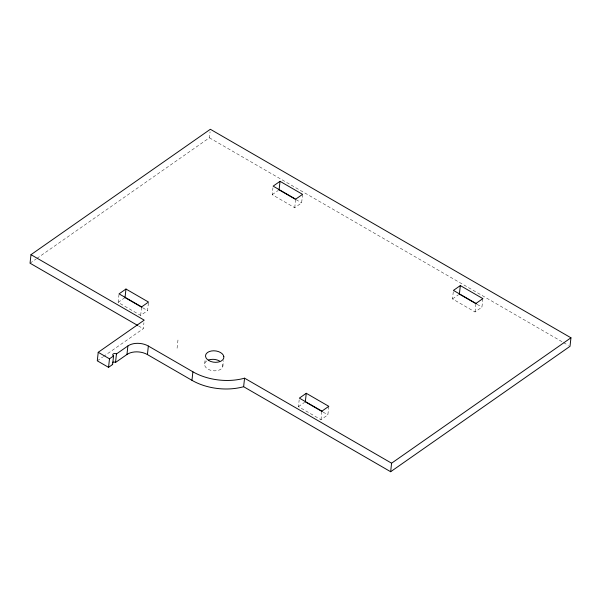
<?xml version="1.0" encoding="UTF-8"?>
<svg xmlns="http://www.w3.org/2000/svg" width="601" height="601" viewBox="0 0 601 601"><rect width="100%" height="100%" fill="white"/><g stroke="black" fill="none" stroke-linecap="round" stroke-linejoin="round"><path stroke-width="0.45" stroke-dasharray="3 2.25" d="M206.654 360.983A9.195 5.709 6.3 0 0 209.989 370.058A9.195 5.709 6.3 0 0 222.798 366.618L222.866 365.123A9.195 5.709 6.3 0 0 222.317 363.628M148.409 302.919L147.568 310.597L140.664 315.42L118.127 302.386L119.073 293.859M140.664 315.42L141.611 306.893M103.417 356.543L143.271 328.679L143.932 322.707M177.077 348.227L178.016 339.7M36.946 258.377L209.411 137.802L210.072 131.829M204.708 363.56L205.084 360.142M222.798 366.618L223.459 360.645M302.573 194.348L301.634 202.883L294.73 207.706L272.193 194.671L272.952 187.85M294.73 207.706L295.677 199.171M328.807 406.329L327.861 414.863L320.964 419.686L298.427 406.652L299.178 399.823M320.964 419.686L321.903 411.152M482.873 298.614L481.927 307.141L475.03 311.964L452.493 298.93L453.432 290.403M475.03 311.964L475.969 303.437M30.05 263.2L36.18 258.918M118.127 302.386L125.031 297.563M272.193 194.671L278.331 190.382M97.279 360.833L102.651 357.077M298.427 406.652L304.557 402.362M452.493 298.93L458.623 294.648M209.411 137.802L562.701 342.097M563.513 342.57L568.381 345.387M296 199.622L301.634 202.883M477.104 304.346L481.927 307.141M142.737 307.802L147.568 310.597M323.03 412.068L327.861 414.863M138.418 325.87L143.271 328.679"/><path stroke-width="0.9" d="M112.733 362.238A2.299 1.427 6.3 0 1 115.52 362.478L126.946 354.485A14.597 9.068 6.3 0 1 147.41 354.575L191.959 380.328A46.427 28.84 6.3 0 0 243.63 386.713L390.65 471.725L570.011 346.326L570.95 337.8L210.35 129.275L30.989 254.674L30.05 263.2L137.614 325.404M30.989 254.674L144.21 320.145L98.226 352.299L97.279 360.833L108.548 367.346L112.62 364.499L113.559 355.972A2.299 1.427 6.3 0 1 113.236 353.936A2.299 1.427 6.3 0 1 116.459 353.944L127.885 345.958A14.597 9.068 6.3 0 1 148.357 346.041L192.898 371.801A46.427 28.84 6.3 0 0 244.569 378.179L391.589 463.198L570.95 337.8M108.548 367.346L109.495 358.82L113.559 355.972M115.52 362.478L116.459 353.944M125.97 289.036L119.073 293.859L141.611 306.893L148.507 302.07L125.97 289.036L125.031 297.563L141.934 307.336M126.946 354.485L127.885 345.958M147.41 354.575L148.357 346.041M191.959 380.328L192.898 371.801M243.63 386.713L244.569 378.179M280.036 181.314L273.139 186.137L295.677 199.171L302.573 194.348L280.036 181.314L279.097 189.848L295.189 199.156M306.27 393.294L299.366 398.117L321.903 411.152L328.807 406.329L306.27 393.294L305.323 401.829L322.226 411.602M390.65 471.725L391.589 463.198M460.336 285.58L453.432 290.403L475.969 303.437L482.873 298.614L460.336 285.58L459.389 294.107L476.292 303.881M98.226 352.299L109.495 358.82M208.397 360.074A9.195 5.709 6.3 0 1 210.5 359.503L212.829 359.323A9.195 5.709 6.3 0 1 219.545 361.036M112.62 364.499A2.299 1.427 6.3 0 1 112.214 364.198M223.812 356.596L223.737 358.083A9.195 5.709 6.3 0 1 208.9 360.608A9.195 5.709 6.3 0 1 211.447 350.976L213.768 350.789A9.195 5.709 6.3 0 1 223.812 356.596"/></g></svg>
